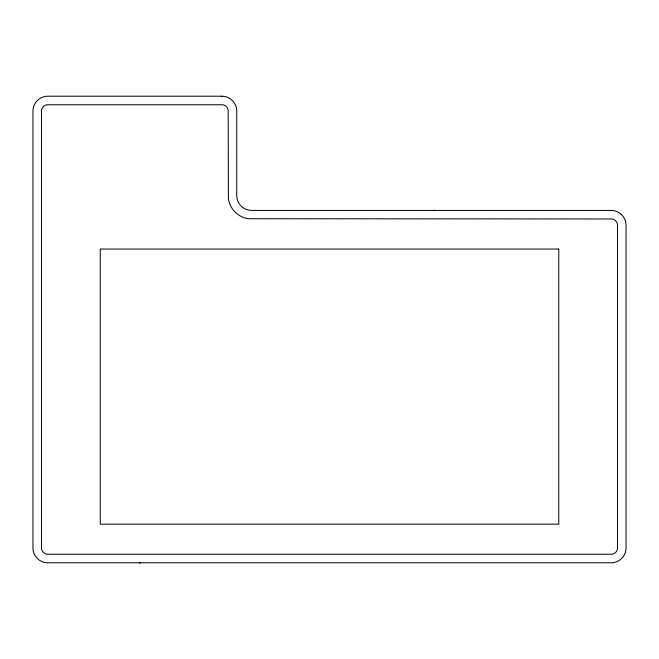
<?xml version="1.0" encoding="UTF-8"?>
<svg xmlns="http://www.w3.org/2000/svg" width="659" height="659" viewBox="0 0 659 659"><rect width="100%" height="100%" fill="white"/><g stroke="black" fill="none" stroke-linecap="round" stroke-linejoin="round"><path stroke-width="0.99" d="M41.517 110.242L41.517 548.758A6.351 6.351 0 0 0 46.978 554.227L612.022 554.227A6.351 6.351 0 0 0 617.483 548.758L617.483 224.447A6.351 6.351 0 0 0 612.022 218.977L248.542 218.722A23.37 23.37 0 0 1 228.426 198.606L228.171 110.242A6.351 6.351 0 0 0 222.701 104.773L46.978 104.773A6.351 6.351 0 0 0 41.517 110.242M221.877 96.206L47.81 96.206A14.86 14.86 0 0 0 32.95 111.066L32.95 547.934A14.86 14.86 0 0 0 47.81 562.794L611.19 562.794A14.86 14.86 0 0 0 626.05 547.934L626.05 225.271A14.86 14.86 0 0 0 611.19 210.41L251.598 210.41A14.86 14.86 0 0 1 236.738 195.55L236.738 111.066A14.86 14.86 0 0 0 221.877 96.206M558.758 249.044L100.242 249.044L100.242 524.16L558.758 524.16L558.758 249.044M434.627 210.443L434.149 210.41L434.635 210.443M139.939 562.794L139.453 562.761L139.939 562.794"/></g></svg>
